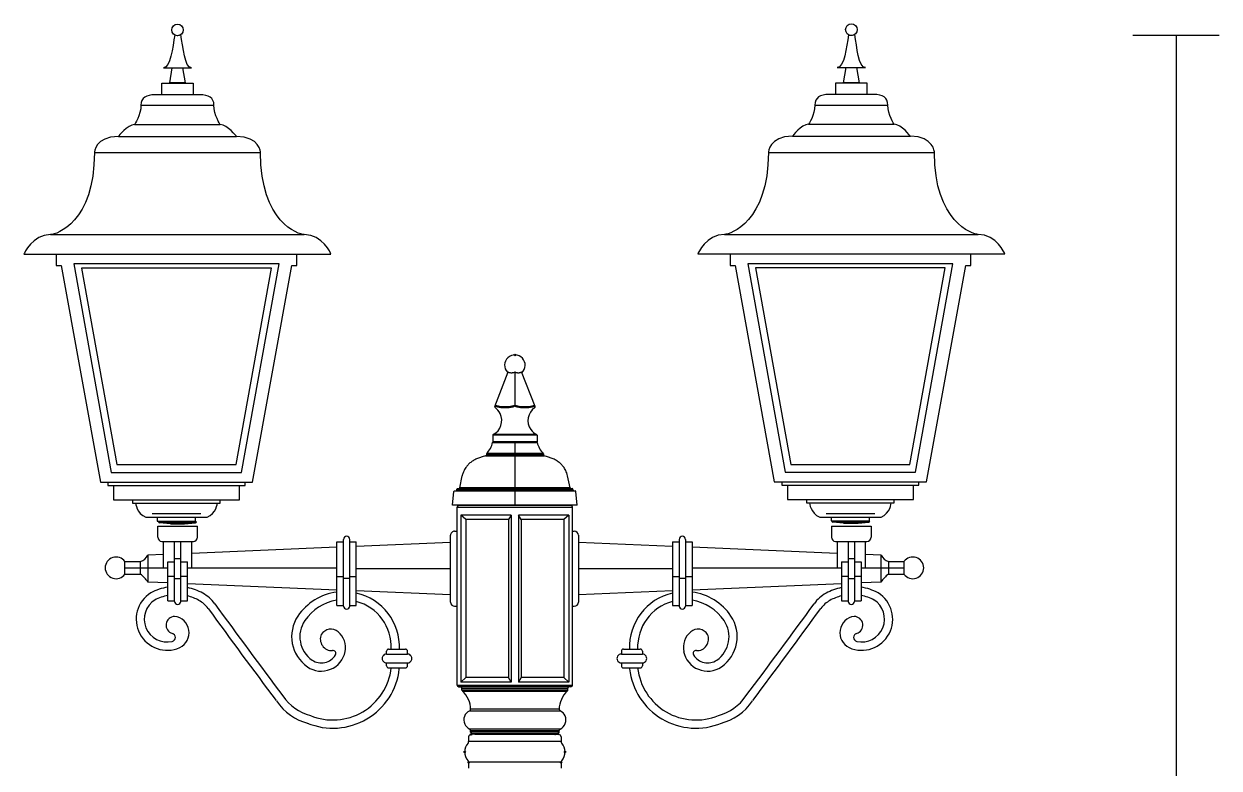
# Model space of a CAD drawing. Extents: x 0 to 144, y 0 to 403.
# Drawn here: x 0.2 to 136.5, y 318 to 402.8 of the extents above; entities that cross this region are included whole.
import ezdxf

# ---------------------------------------------------------------- set-up
doc = ezdxf.new("R2010")
doc.units = 0
doc.layers.add('LIVELLO_1', color=160, linetype='Continuous')

# ---------------------------------------------------------------- blocks, each defined once
blk = doc.blocks.new('AI9-BLK1')
at = {"layer": 'LIVELLO_1', "color": 7}
for p, q in [((54.86, 200.04), (64.68, 200.04)), ((59.78, 200.04), (59.77, 2.83)), ((-58.22, 192.04), (-49.9, 192.04)), ((18.6, 192.06), (26.92, 192.06)), ((-58.94, 189.83), (-49.18, 189.83)), ((17.89, 189.86), (27.64, 189.86)), ((-60.79, 188.47), (-47.34, 188.47)), ((16.04, 188.5), (29.49, 188.5)), ((-63.53, 186.63), (-44.59, 186.63)), ((13.3, 186.65), (32.23, 186.65)), ((-68.52, 177.28), (-39.6, 177.28)), ((8.3, 177.31), (37.22, 177.31)), ((-17.9, 157.67), (-16.36, 161.62)), ((-15.6, 161.62), (-15.6, 157.79)), ((-13.3, 157.67), (-14.83, 161.62)), ((-17.82, 157.64), (-17.79, 157.71)), ((-13.07, 154.4), (-18.12, 154.4)), ((-18.12, 154.4), (-18.12, 153.65)), ((-13.12, 154.48), (-18.07, 154.48)), ((-13.07, 154.4), (-13.07, 153.65)), ((-18.14, 153.58), (-13.06, 153.58)), ((-15.6, 153.65), (-18.04, 153.65)), ((-13.15, 153.65), (-15.6, 153.65)), ((-15.6, 153.65), (-15.6, 146.45)), ((-18.94, 152.07), (-19.33, 151.93)), ((-18.94, 152.07), (-12.26, 152.07)), ((-18.84, 152.27), (-18.85, 152.15)), ((-12.34, 152.15), (-18.85, 152.15)), ((-18.84, 152.27), (-12.35, 152.27)), ((-12.38, 152.33), (-18.82, 152.33)), ((-12.35, 152.27), (-12.34, 152.15)), ((-11.86, 151.93), (-12.26, 152.07)), ((-61.98, 149.06), (-46.36, 149.06)), ((-61.35, 148.68), (-46.99, 148.68)), ((-21.88, 148.41), (-21.61, 149.78)), ((-9.31, 148.41), (-9.59, 149.78)), ((14.85, 149.09), (30.46, 149.09)), ((15.47, 148.71), (29.83, 148.71)), ((-22.71, 146.45), (-22.56, 147.99)), ((-22.47, 148.07), (-8.73, 148.07)), ((-22.23, 148.15), (-22.22, 148.26)), ((-22.23, 148.15), (-8.97, 148.15)), ((-8.98, 148.26), (-22.22, 148.26)), ((-22.13, 148.34), (-9.07, 148.34)), ((-9.31, 148.41), (-21.88, 148.41)), ((-8.97, 148.15), (-8.98, 148.26)), ((-8.48, 146.45), (-8.64, 147.99)), ((-59.17, 147.05), (-49.18, 147.05)), ((-58.83, 146.67), (-49.52, 146.67)), ((-15.6, 146.45), (-22.71, 146.45)), ((-22.17, 125.93), (-22.17, 146.22)), ((-22.17, 146.22), (-9.02, 146.22)), ((-22.01, 146.4), (-21.45, 146.45)), ((-9.18, 146.4), (-22.01, 146.4)), ((-21.45, 146.45), (-9.74, 146.45)), ((-8.48, 146.45), (-15.6, 146.45)), ((-9.18, 146.4), (-9.74, 146.45)), ((-9.02, 125.93), (-9.02, 146.22)), ((17.66, 147.08), (27.65, 147.08)), ((17.99, 146.7), (27.31, 146.7)), ((-56.94, 145.48), (-51.4, 145.48)), ((-56.36, 145.05), (-51.99, 145.05)), ((-51.88, 144.55), (-56.24, 144.55)), ((-54.87, 144.31), (-56.12, 144.43)), ((-51.99, 144.43), (-56.12, 144.43)), ((-16.01, 145.31), (-21.76, 145.31)), ((-21.18, 144.81), (-21.76, 145.31)), ((-21.76, 145.31), (-21.76, 126.26)), ((-16.32, 144.81), (-21.18, 144.81)), ((-21.18, 144.81), (-21.18, 126.77)), ((-16.01, 145.31), (-16.32, 144.81)), ((-16.32, 144.81), (-16.32, 126.77)), ((-16.01, 145.31), (-16.01, 126.26)), ((-9.44, 145.31), (-15.18, 145.31)), ((-14.88, 144.81), (-15.18, 145.31)), ((-15.18, 145.31), (-15.18, 126.26)), ((-10.01, 144.81), (-14.88, 144.81)), ((-14.88, 144.81), (-14.88, 126.77)), ((-9.44, 145.31), (-10.01, 144.81)), ((-10.01, 144.81), (-10.01, 126.77)), ((-9.44, 145.31), (-9.44, 126.26)), ((19.89, 145.5), (25.42, 145.5)), ((20.47, 145.07), (24.84, 145.07)), ((24.88, 144.62), (20.52, 144.62)), ((21.88, 144.38), (20.63, 144.5)), ((24.77, 144.5), (20.63, 144.5)), ((-56.3, 144.05), (-51.79, 144.05)), ((-56.3, 142.78), (-56.3, 144.05)), ((-54.87, 144.31), (-54.27, 144.31)), ((-54.27, 144.31), (-54.06, 144.31)), ((-54.06, 144.31), (-53.84, 144.31)), ((-51.79, 142.78), (-51.79, 144.05)), ((-22.46, 143.47), (-22.27, 143.47)), ((-9.02, 143.47), (-8.83, 143.47)), ((20.5, 144.05), (20.5, 142.78)), ((20.5, 144.05), (25.01, 144.05)), ((21.88, 144.38), (22.49, 144.38)), ((22.49, 144.38), (22.7, 144.38)), ((22.7, 144.38), (22.91, 144.38)), ((25.01, 144.05), (25.01, 142.78)), ((-55.83, 142.31), (-52.25, 142.31)), ((-55.65, 139.29), (-55.65, 142.31)), ((-54.4, 135.47), (-54.4, 142.31)), ((-53.68, 135.47), (-53.68, 142.31)), ((-52.44, 139.29), (-52.44, 142.31)), ((-35.9, 134.98), (-35.9, 142.26)), ((-35.9, 142.26), (-35.14, 142.26)), ((-35.14, 134.93), (-35.14, 142.54)), ((-34.42, 134.93), (-34.42, 142.54)), ((-34.42, 142.26), (-33.67, 142.26)), ((-33.67, 134.98), (-33.67, 142.26)), ((-22.93, 142.19), (-33.67, 141.74)), ((-22.93, 135.38), (-22.93, 143)), ((-8.36, 143), (-8.36, 135.38)), ((2.38, 141.74), (-8.36, 142.19)), ((2.38, 142.26), (3.13, 142.26)), ((2.38, 142.26), (2.38, 134.98)), ((3.13, 142.54), (3.13, 134.93)), ((3.85, 142.54), (3.85, 134.93)), ((3.85, 142.26), (4.61, 142.26)), ((4.61, 142.26), (4.61, 134.98)), ((20.96, 142.31), (24.54, 142.31)), ((21.14, 142.31), (21.14, 139.29)), ((22.39, 142.31), (22.39, 135.47)), ((23.11, 142.31), (23.11, 135.47)), ((24.35, 142.31), (24.35, 139.29)), ((-55.65, 140.8), (-57.43, 140.73)), ((-57.43, 140.73), (-57.43, 137.67)), ((-54.4, 140.36), (-53.68, 140.36)), ((-35.9, 141.64), (-52.44, 140.94)), ((21.14, 140.94), (4.61, 141.64)), ((22.39, 140.36), (23.11, 140.36)), ((26.14, 140.73), (24.35, 140.8)), ((26.14, 137.67), (26.14, 140.73)), ((-60.06, 140), (-58.27, 140)), ((-60.06, 138.58), (-60.06, 140)), ((-60.06, 139.29), (-55.16, 139.29)), ((-58.27, 138.58), (-58.27, 140)), ((-55.16, 135.52), (-55.16, 139.98)), ((-55.16, 139.98), (-54.4, 139.98)), ((-53.68, 139.98), (-52.92, 139.98)), ((-52.92, 135.52), (-52.92, 139.98)), ((-52.92, 139.29), (-35.9, 139.29)), ((-33.67, 139.2), (-22.93, 139.2)), ((-8.36, 139.2), (2.38, 139.2)), ((4.61, 139.29), (21.63, 139.29)), ((21.63, 139.98), (22.39, 139.98)), ((21.63, 139.98), (21.63, 135.52)), ((23.11, 139.98), (23.87, 139.98)), ((23.87, 139.98), (23.87, 135.52)), ((23.87, 139.29), (28.76, 139.29)), ((26.98, 140), (26.98, 138.58)), ((26.98, 140), (28.76, 140)), ((28.76, 140), (28.76, 138.58)), ((-60.06, 138.58), (-58.27, 138.58)), ((-55.16, 137.57), (-57.43, 137.67)), ((-55.16, 138.33), (-54.4, 138.33)), ((-54.4, 138.08), (-53.68, 138.08)), ((-53.68, 138.33), (-52.92, 138.33)), ((-35.9, 138.32), (-35.14, 138.32)), ((-35.14, 138.1), (-34.42, 138.1)), ((-34.42, 138.32), (-33.67, 138.32)), ((2.38, 138.32), (3.13, 138.32)), ((3.13, 138.1), (3.85, 138.1)), ((3.85, 138.32), (4.61, 138.32)), ((21.63, 138.33), (22.39, 138.33)), ((22.39, 138.08), (23.11, 138.08)), ((23.11, 138.33), (23.87, 138.33)), ((26.14, 137.67), (23.87, 137.57)), ((26.98, 138.58), (28.76, 138.58)), ((-35.9, 136.75), (-52.92, 137.48)), ((-22.93, 136.2), (-33.67, 136.66)), ((2.38, 136.66), (-8.36, 136.2)), ((21.63, 137.48), (4.61, 136.75)), ((-55.16, 135.52), (-54.4, 135.52)), ((-53.68, 135.52), (-52.92, 135.52)), ((-35.9, 134.98), (-35.14, 134.98)), ((-34.42, 134.98), (-33.67, 134.98)), ((-22.46, 134.91), (-22.27, 134.91)), ((-9.02, 134.91), (-8.83, 134.91)), ((2.38, 134.98), (3.13, 134.98)), ((3.85, 134.98), (4.61, 134.98)), ((21.63, 135.52), (22.39, 135.52)), ((23.11, 135.52), (23.87, 135.52)), ((-30.23, 129.46), (-30.23, 129.79)), ((-30.23, 129.46), (-27.83, 129.46)), ((-30, 130.02), (-28.07, 130.02)), ((-27.83, 129.46), (-27.83, 129.79)), ((-3.46, 129.79), (-3.46, 129.46)), ((-3.46, 129.46), (-1.06, 129.46)), ((-3.23, 130.02), (-1.3, 130.02)), ((-1.06, 129.79), (-1.06, 129.46)), ((-30.23, 128.45), (-27.83, 128.45)), ((-30.23, 128.12), (-30.23, 128.45)), ((-27.83, 128.12), (-27.83, 128.45)), ((-3.46, 128.45), (-3.46, 128.12)), ((-3.46, 128.45), (-1.06, 128.45)), ((-1.06, 128.45), (-1.06, 128.12)), ((-30, 127.88), (-28.07, 127.88)), ((-21.18, 126.77), (-21.76, 126.26)), ((-16.32, 126.77), (-21.18, 126.77)), ((-16.01, 126.26), (-16.32, 126.77)), ((-14.88, 126.77), (-15.18, 126.26)), ((-10.01, 126.77), (-14.88, 126.77)), ((-9.44, 126.26), (-10.01, 126.77)), ((-3.23, 127.88), (-1.3, 127.88)), ((-22.17, 125.93), (-9.02, 125.93)), ((-22.01, 125.74), (-21.81, 125.74)), ((-9.18, 125.74), (-22.01, 125.74)), ((-16.01, 126.26), (-21.76, 126.26)), ((-21.63, 125.36), (-21.63, 125.56)), ((-21.63, 125.56), (-9.56, 125.56)), ((-9.56, 125.36), (-21.63, 125.36)), ((-9.44, 126.26), (-15.18, 126.26)), ((-9.56, 125.36), (-9.56, 125.56)), ((-9.18, 125.74), (-9.39, 125.74)), ((-21.57, 125.23), (-9.62, 125.23)), ((-20.75, 122.99), (-10.45, 122.99)), ((-10.55, 123.16), (-20.64, 123.16)), ((-20.87, 120.02), (-20.87, 119.49)), ((-10.45, 120.91), (-20.75, 120.91)), ((-20.64, 120.57), (-20.64, 120.75)), ((-20.64, 120.75), (-10.55, 120.75)), ((-10.55, 120.57), (-20.64, 120.57)), ((-20.1, 120.33), (-20.6, 120.29)), ((-20.48, 120.39), (-19.74, 120.33)), ((-20.48, 120.39), (-10.72, 120.39)), ((-11.09, 120.33), (-20.1, 120.33)), ((-11.45, 120.33), (-19.74, 120.33)), ((-10.72, 120.39), (-11.45, 120.33)), ((-11.09, 120.33), (-10.6, 120.29)), ((-10.55, 120.57), (-10.55, 120.75)), ((-10.33, 120.02), (-10.33, 119.49)), ((-10.33, 119.49), (-20.87, 119.49)), ((-10.33, 117.12), (-20.87, 117.12)), ((-20.87, 117.12), (-20.87, 116.46)), ((-10.33, 117.12), (-10.33, 116.46))]:
    blk.add_line(p, q, dxfattribs=at)
for points in [[(-53.18, 194.58), (-54.94, 194.58), (-54.65, 196.3), (-53.47, 196.3)], [(23.64, 194.6), (21.88, 194.6), (22.18, 196.32), (23.35, 196.32)], [(-65.86, 173.95), (-61.6, 150.16), (-46.75, 150.16), (-42.48, 173.95)], [(-64.99, 173.47), (-60.96, 151.07), (-47.38, 151.07), (-43.35, 173.47)], [(10.96, 173.97), (15.23, 150.18), (30.08, 150.18), (34.34, 173.97)], [(11.83, 173.5), (15.86, 151.09), (29.44, 151.09), (33.47, 173.5)]]:
    blk.add_lwpolyline(points, close=True, dxfattribs=at)
for points in [[(-55.84, 193.23), (-55.84, 194.54), (-54.09, 194.54), (-52.28, 194.54), (-52.28, 193.23)], [(20.98, 193.26), (20.98, 194.57), (22.74, 194.57), (24.54, 194.57), (24.54, 193.26)], [(-16.36, 161.62), (-16.32, 161.6), (-16.27, 161.58), (-16.23, 161.57), (-16.18, 161.56), (-16.13, 161.55), (-16.07, 161.54), (-16.02, 161.54), (-15.97, 161.54), (-15.92, 161.54), (-15.86, 161.55), (-15.81, 161.56), (-15.75, 161.57), (-15.7, 161.58), (-15.65, 161.6), (-15.6, 161.62)], [(-15.6, 161.62), (-15.55, 161.6), (-15.51, 161.59), (-15.47, 161.58), (-15.42, 161.56), (-15.38, 161.55), (-15.33, 161.55), (-15.29, 161.54), (-15.24, 161.54), (-15.2, 161.54), (-15.15, 161.54), (-15.11, 161.54), (-15.07, 161.55), (-15.03, 161.55), (-14.98, 161.56), (-14.94, 161.58), (-14.91, 161.59), (-14.87, 161.6), (-14.83, 161.62)], [(-17.83, 157.83), (-17.84, 157.82), (-17.84, 157.82), (-17.84, 157.81), (-17.84, 157.8), (-17.84, 157.79), (-17.84, 157.78), (-17.84, 157.77), (-17.83, 157.76), (-17.83, 157.75), (-17.82, 157.74), (-17.81, 157.74), (-17.81, 157.73), (-17.8, 157.72), (-17.79, 157.72), (-17.79, 157.71)], [(-17.83, 157.83), (-17.67, 157.79), (-17.52, 157.76), (-17.37, 157.73), (-17.23, 157.7), (-17.09, 157.69), (-16.95, 157.67), (-16.81, 157.67), (-16.68, 157.67), (-16.54, 157.67), (-16.4, 157.69), (-16.25, 157.7), (-16.1, 157.73), (-15.93, 157.76), (-15.77, 157.79), (-15.6, 157.83)], [(-17.79, 157.71), (-17.69, 157.69), (-17.59, 157.66), (-17.49, 157.64), (-17.39, 157.62), (-17.3, 157.61), (-17.2, 157.59), (-17.09, 157.58), (-16.99, 157.57), (-16.89, 157.56), (-16.78, 157.56), (-16.68, 157.56), (-16.57, 157.56), (-16.47, 157.57), (-16.36, 157.58), (-16.25, 157.59), (-16.14, 157.61), (-16.03, 157.62), (-15.92, 157.64), (-15.81, 157.66), (-15.71, 157.69), (-15.6, 157.71)], [(-15.6, 157.83), (-15.43, 157.79), (-15.26, 157.76), (-15.1, 157.73), (-14.94, 157.7), (-14.8, 157.69), (-14.65, 157.67), (-14.52, 157.67), (-14.38, 157.67), (-14.24, 157.67), (-14.1, 157.69), (-13.96, 157.7), (-13.82, 157.73), (-13.67, 157.76), (-13.52, 157.79), (-13.37, 157.83)], [(-15.6, 157.71), (-15.49, 157.69), (-15.38, 157.66), (-15.27, 157.64), (-15.16, 157.62), (-15.05, 157.61), (-14.94, 157.59), (-14.84, 157.58), (-14.73, 157.57), (-14.62, 157.56), (-14.52, 157.56), (-14.41, 157.56), (-14.31, 157.56), (-14.2, 157.57), (-14.1, 157.58), (-14, 157.59), (-13.9, 157.61), (-13.81, 157.62), (-13.7, 157.64), (-13.6, 157.66), (-13.51, 157.69), (-13.41, 157.71)], [(-13.37, 157.83), (-13.36, 157.82), (-13.36, 157.82), (-13.36, 157.81), (-13.36, 157.8), (-13.36, 157.79), (-13.36, 157.78), (-13.36, 157.77), (-13.37, 157.76), (-13.37, 157.75), (-13.37, 157.74), (-13.38, 157.74), (-13.39, 157.73), (-13.39, 157.72), (-13.4, 157.72), (-13.41, 157.71)], [(-13.4, 157.69), (-13.37, 157.64), (-13.36, 157.62), (-13.35, 157.59)], [(-53.84, 144.31), (-53.24, 144.31), (-51.99, 144.43)], [(22.91, 144.38), (23.52, 144.38), (24.77, 144.5)], [(-20.17, 120.33), (-15.6, 120.33), (-11.02, 120.33)]]:
    blk.add_lwpolyline(points, dxfattribs=at)
for centre, radius in [((-54.06, 200.62), 0.66), ((22.76, 200.65), 0.661), ((-21.32, 118.3), 0.0832)]:
    blk.add_circle(centre, radius, dxfattribs=at)
for centre, major_axis, ratio in [((-15.6, 163.56), (0.0027, -0.0849), 0.966054), ((-20.6, 120.29), (0.0839, 0), 0.985731), ((-11.02, 120.33), (-0.0011, -0.0849), 0.98673), ((-20.87, 117.12), (0.0849, 0), 0.973633), ((-10.33, 117.12), (0.0849, 0), 0.973633), ((-9.87, 118.3), (0.0837, 0), 0.987731)]:
    blk.add_ellipse(centre, major_axis=major_axis, ratio=ratio, dxfattribs=at)
for points, knots in [([(-55.67, 196.3), (-54.88, 196.3), (-54.6, 198.63), (-54.37, 200.04), (-54.28, 199.99), (-54.17, 199.96), (-54.06, 199.96), (-53.92, 199.96), (-53.78, 200.01), (-53.67, 200.09), (-53.43, 198.68), (-53.25, 196.3), (-52.45, 196.3), (-52.45, 196.3), (-55.67, 196.3), (-55.67, 196.3)], [0, 0, 0, 0, 1, 1, 1, 2, 2, 2, 3, 3, 3, 4, 4, 4, 5, 5, 5, 5]), ([(21.15, 196.32), (21.94, 196.32), (22.22, 198.65), (22.45, 200.07), (22.54, 200.01), (22.65, 199.98), (22.76, 199.98), (22.9, 199.98), (23.04, 200.03), (23.15, 200.11), (23.39, 198.7), (23.57, 196.32), (24.37, 196.32), (24.37, 196.32), (21.15, 196.32), (21.15, 196.32)], [0, 0, 0, 0, 1, 1, 1, 2, 2, 2, 3, 3, 3, 4, 4, 4, 5, 5, 5, 5]), ([(-54.06, 175.07), (-54.06, 175.07), (-71.56, 175.07), (-71.56, 175.07), (-71.56, 175.07), (-70.61, 177.28), (-68.52, 177.28), (-67.87, 177.28), (-63.53, 178.71), (-63.53, 186.63), (-63.53, 186.63), (-63.47, 188.47), (-60.79, 188.47), (-60.79, 188.47), (-59.77, 189.83), (-58.94, 189.83), (-58.94, 189.83), (-58.22, 190.91), (-58.22, 192.04), (-58.22, 192.88), (-57.62, 193.23), (-56.61, 193.23), (-56.61, 193.23), (-54.06, 193.23), (-54.06, 193.23), (-54.06, 193.23), (-51.51, 193.23), (-51.51, 193.23), (-50.51, 193.23), (-49.9, 192.88), (-49.9, 192.04), (-49.9, 190.91), (-49.18, 189.83), (-49.18, 189.83), (-48.35, 189.83), (-47.34, 188.47), (-47.34, 188.47), (-44.65, 188.47), (-44.59, 186.63), (-44.59, 186.63), (-44.59, 178.71), (-40.26, 177.28), (-39.6, 177.28), (-37.51, 177.28), (-36.56, 175.07), (-36.56, 175.07), (-36.56, 175.07), (-54.06, 175.07), (-54.06, 175.07)], [0, 0, 0, 0, 1, 1, 1, 2, 2, 2, 3, 3, 3, 4, 4, 4, 5, 5, 5, 6, 6, 6, 7, 7, 7, 8, 8, 8, 9, 9, 9, 10, 10, 10, 11, 11, 11, 12, 12, 12, 13, 13, 13, 14, 14, 14, 15, 15, 15, 16, 16, 16, 16]), ([(22.76, 175.1), (22.76, 175.1), (5.26, 175.1), (5.26, 175.1), (5.26, 175.1), (6.21, 177.31), (8.3, 177.31), (8.95, 177.31), (13.3, 178.74), (13.3, 186.65), (13.3, 186.65), (13.35, 188.5), (16.04, 188.5), (16.04, 188.5), (17.05, 189.86), (17.89, 189.86), (17.89, 189.86), (18.6, 190.93), (18.6, 192.06), (18.6, 192.9), (19.21, 193.26), (20.21, 193.26), (20.21, 193.26), (22.76, 193.26), (22.76, 193.26), (22.76, 193.26), (25.31, 193.26), (25.31, 193.26), (26.32, 193.26), (26.92, 192.9), (26.92, 192.06), (26.92, 190.93), (27.64, 189.86), (27.64, 189.86), (28.47, 189.86), (29.49, 188.5), (29.49, 188.5), (32.17, 188.5), (32.23, 186.65), (32.23, 186.65), (32.23, 178.74), (36.57, 177.31), (37.22, 177.31), (39.31, 177.31), (40.26, 175.1), (40.26, 175.1), (40.26, 175.1), (22.76, 175.1), (22.76, 175.1)], [0, 0, 0, 0, 1, 1, 1, 2, 2, 2, 3, 3, 3, 4, 4, 4, 5, 5, 5, 6, 6, 6, 7, 7, 7, 8, 8, 8, 9, 9, 9, 10, 10, 10, 11, 11, 11, 12, 12, 12, 13, 13, 13, 14, 14, 14, 15, 15, 15, 16, 16, 16, 16]), ([(-67.9, 175), (-67.9, 175), (-67.9, 173.75), (-67.9, 173.75), (-67.9, 173.75), (-67.32, 173.75), (-67.32, 173.75), (-67.32, 173.75), (-62.85, 149.06), (-62.85, 149.06), (-62.85, 149.06), (-61.98, 149.06), (-61.98, 149.06), (-61.98, 149.06), (-61.98, 148.68), (-61.98, 148.68), (-61.98, 148.68), (-61.35, 148.68), (-61.35, 148.68), (-61.35, 148.68), (-61.35, 147.05), (-61.35, 147.05), (-61.35, 147.05), (-59.17, 147.05), (-59.17, 147.05), (-59.17, 147.05), (-59.17, 146.67), (-59.17, 146.67), (-59.17, 146.67), (-58.83, 146.67), (-58.83, 146.67), (-58.83, 146.67), (-58.73, 145.48), (-57.66, 145.05), (-57.66, 145.05), (-56.36, 145.05), (-56.36, 145.05), (-56.36, 145.05), (-56.36, 144.62), (-56.36, 144.62), (-56.36, 144.62), (-55.82, 144.62), (-55.82, 144.62)], [0, 0, 0, 0, 1, 1, 1, 2, 2, 2, 3, 3, 3, 4, 4, 4, 5, 5, 5, 6, 6, 6, 7, 7, 7, 8, 8, 8, 9, 9, 9, 10, 10, 10, 11, 11, 11, 12, 12, 12, 13, 13, 13, 14, 14, 14, 14]), ([(-55.82, 144.62), (-55.82, 144.62), (-52.52, 144.62), (-52.52, 144.62), (-52.52, 144.62), (-51.99, 144.62), (-51.99, 144.62), (-51.99, 144.62), (-51.99, 145.05), (-51.99, 145.05), (-51.99, 145.05), (-50.68, 145.05), (-50.68, 145.05), (-49.61, 145.48), (-49.52, 146.67), (-49.52, 146.67), (-49.52, 146.67), (-49.18, 146.67), (-49.18, 146.67), (-49.18, 146.67), (-49.18, 147.05), (-49.18, 147.05), (-49.18, 147.05), (-46.99, 147.05), (-46.99, 147.05), (-46.99, 147.05), (-46.99, 148.68), (-46.99, 148.68), (-46.99, 148.68), (-46.36, 148.68), (-46.36, 148.68), (-46.36, 148.68), (-46.36, 149.06), (-46.36, 149.06), (-46.36, 149.06), (-45.49, 149.06), (-45.49, 149.06), (-45.49, 149.06), (-41.03, 173.75), (-41.03, 173.75), (-41.03, 173.75), (-40.44, 173.75), (-40.44, 173.75), (-40.44, 173.75), (-40.44, 175), (-40.44, 175)], [0, 0, 0, 0, 1, 1, 1, 2, 2, 2, 3, 3, 3, 4, 4, 4, 5, 5, 5, 6, 6, 6, 7, 7, 7, 8, 8, 8, 9, 9, 9, 10, 10, 10, 11, 11, 11, 12, 12, 12, 13, 13, 13, 14, 14, 14, 15, 15, 15, 15]), ([(8.93, 175.02), (8.93, 175.02), (8.93, 173.78), (8.93, 173.78), (8.93, 173.78), (9.51, 173.78), (9.51, 173.78), (9.51, 173.78), (13.97, 149.09), (13.97, 149.09), (13.97, 149.09), (14.85, 149.09), (14.85, 149.09), (14.85, 149.09), (14.85, 148.71), (14.85, 148.71), (14.85, 148.71), (15.47, 148.71), (15.47, 148.71), (15.47, 148.71), (15.47, 147.08), (15.47, 147.08), (15.47, 147.08), (17.66, 147.08), (17.66, 147.08), (17.66, 147.08), (17.66, 146.7), (17.66, 146.7), (17.66, 146.7), (17.99, 146.7), (17.99, 146.7), (17.99, 146.7), (18.09, 145.5), (19.16, 145.07), (19.16, 145.07), (20.47, 145.07), (20.47, 145.07), (20.47, 145.07), (20.47, 144.65), (20.47, 144.65), (20.47, 144.65), (21, 144.65), (21, 144.65)], [0, 0, 0, 0, 1, 1, 1, 2, 2, 2, 3, 3, 3, 4, 4, 4, 5, 5, 5, 6, 6, 6, 7, 7, 7, 8, 8, 8, 9, 9, 9, 10, 10, 10, 11, 11, 11, 12, 12, 12, 13, 13, 13, 14, 14, 14, 14]), ([(21, 144.65), (21, 144.65), (24.3, 144.65), (24.3, 144.65), (24.3, 144.65), (24.84, 144.65), (24.84, 144.65), (24.84, 144.65), (24.84, 145.07), (24.84, 145.07), (24.84, 145.07), (26.15, 145.07), (26.15, 145.07), (27.21, 145.5), (27.31, 146.7), (27.31, 146.7), (27.31, 146.7), (27.65, 146.7), (27.65, 146.7), (27.65, 146.7), (27.65, 147.08), (27.65, 147.08), (27.65, 147.08), (29.83, 147.08), (29.83, 147.08), (29.83, 147.08), (29.83, 148.71), (29.83, 148.71), (29.83, 148.71), (30.46, 148.71), (30.46, 148.71), (30.46, 148.71), (30.46, 149.09), (30.46, 149.09), (30.46, 149.09), (31.33, 149.09), (31.33, 149.09), (31.33, 149.09), (35.8, 173.78), (35.8, 173.78), (35.8, 173.78), (36.38, 173.78), (36.38, 173.78), (36.38, 173.78), (36.38, 175.02), (36.38, 175.02)], [0, 0, 0, 0, 1, 1, 1, 2, 2, 2, 3, 3, 3, 4, 4, 4, 5, 5, 5, 6, 6, 6, 7, 7, 7, 8, 8, 8, 9, 9, 9, 10, 10, 10, 11, 11, 11, 12, 12, 12, 13, 13, 13, 14, 14, 14, 15, 15, 15, 15]), ([(-14.8, 161.54), (-14.33, 161.97), (-14.3, 162.72), (-14.74, 163.19), (-15.18, 163.66), (-15.92, 163.69), (-16.4, 163.25), (-16.87, 162.81), (-16.89, 162.07), (-16.45, 161.59), (-16.44, 161.57), (-16.41, 161.56), (-16.4, 161.54)], [0, 0, 0, 0, 1, 1, 1, 2, 2, 2, 3, 3, 3, 4, 4, 4, 4]), ([(-18.07, 154.48), (-17.19, 154.93), (-16.84, 156.02), (-17.29, 156.9), (-17.42, 157.17), (-17.62, 157.39), (-17.86, 157.56)], [0, 0, 0, 0, 1, 1, 1, 2, 2, 2, 2]), ([(-13.33, 157.56), (-14.15, 156.99), (-14.35, 155.87), (-13.78, 155.05), (-13.61, 154.81), (-13.39, 154.61), (-13.12, 154.48)], [0, 0, 0, 0, 1, 1, 1, 2, 2, 2, 2]), ([(-19.33, 151.93), (-19.4, 151.91), (-19.46, 151.89), (-19.53, 151.87), (-19.61, 151.85), (-19.68, 151.83), (-19.75, 151.8), (-19.82, 151.78), (-19.89, 151.75), (-19.96, 151.72), (-20.03, 151.68), (-20.1, 151.65), (-20.17, 151.61), (-20.24, 151.58), (-20.3, 151.54), (-20.37, 151.5), (-20.43, 151.46), (-20.49, 151.42), (-20.55, 151.38), (-20.6, 151.34), (-20.66, 151.29), (-20.72, 151.25), (-20.77, 151.2), (-20.82, 151.16), (-20.87, 151.11), (-20.91, 151.06), (-20.96, 151.01), (-21, 150.97), (-21.04, 150.92), (-21.08, 150.87), (-21.12, 150.82), (-21.18, 150.75), (-21.22, 150.68), (-21.26, 150.61), (-21.31, 150.54), (-21.35, 150.47), (-21.39, 150.4), (-21.44, 150.3), (-21.48, 150.21), (-21.51, 150.11), (-21.55, 150), (-21.58, 149.89), (-21.61, 149.78)], [0, 0, 0, 0, 1, 1, 1, 2, 2, 2, 3, 3, 3, 4, 4, 4, 5, 5, 5, 6, 6, 6, 7, 7, 7, 8, 8, 8, 9, 9, 9, 10, 10, 10, 11, 11, 11, 12, 12, 12, 13, 13, 13, 14, 14, 14, 14]), ([(-9.59, 149.78), (-9.62, 149.89), (-9.64, 150), (-9.68, 150.11), (-9.71, 150.21), (-9.76, 150.3), (-9.8, 150.4), (-9.84, 150.47), (-9.88, 150.54), (-9.93, 150.61), (-9.97, 150.68), (-10.02, 150.75), (-10.07, 150.82), (-10.11, 150.87), (-10.15, 150.92), (-10.19, 150.97), (-10.24, 151.01), (-10.28, 151.06), (-10.33, 151.11), (-10.37, 151.16), (-10.42, 151.2), (-10.48, 151.25), (-10.53, 151.29), (-10.59, 151.34), (-10.65, 151.38), (-10.71, 151.42), (-10.77, 151.46), (-10.83, 151.5), (-10.89, 151.54), (-10.96, 151.58), (-11.02, 151.61), (-11.09, 151.65), (-11.16, 151.68), (-11.23, 151.72), (-11.3, 151.75), (-11.37, 151.78), (-11.45, 151.8), (-11.52, 151.83), (-11.59, 151.85), (-11.66, 151.87), (-11.73, 151.89), (-11.8, 151.91), (-11.86, 151.93)], [0, 0, 0, 0, 1, 1, 1, 2, 2, 2, 3, 3, 3, 4, 4, 4, 5, 5, 5, 6, 6, 6, 7, 7, 7, 8, 8, 8, 9, 9, 9, 10, 10, 10, 11, 11, 11, 12, 12, 12, 13, 13, 13, 14, 14, 14, 14]), ([(-54.27, 144.31), (-54.27, 144.31), (-54.27, 144.31), (-54.27, 144.31), (-54.27, 144.31), (-54.27, 144.31), (-54.27, 144.31), (-54.27, 144.31), (-54.27, 144.31), (-54.27, 144.31)], [0, 0, 0, 0, 1, 1, 1, 2, 2, 2, 3, 3, 3, 3]), ([(-54.05, 144.31), (-54.05, 144.31), (-54.05, 144.31), (-54.06, 144.31), (-54.06, 144.31), (-54.06, 144.31), (-54.06, 144.31), (-54.05, 144.31), (-54.05, 144.31), (-54.05, 144.31)], [0, 0, 0, 0, 1, 1, 1, 2, 2, 2, 3, 3, 3, 3]), ([(-22.46, 143.47), (-22.58, 143.47), (-22.7, 143.42), (-22.79, 143.33), (-22.88, 143.24), (-22.93, 143.13), (-22.93, 143)], [0, 0, 0, 0, 1, 1, 1, 2, 2, 2, 2]), ([(22.49, 144.38), (22.49, 144.38), (22.49, 144.38), (22.49, 144.38), (22.49, 144.38), (22.49, 144.38), (22.49, 144.38), (22.49, 144.38), (22.49, 144.38), (22.49, 144.38), (22.49, 144.38), (22.49, 144.38), (22.49, 144.38)], [0, 0, 0, 0, 1, 1, 1, 2, 2, 2, 3, 3, 3, 4, 4, 4, 4]), ([(22.7, 144.38), (22.7, 144.38), (22.7, 144.38), (22.7, 144.38), (22.7, 144.38), (22.7, 144.38), (22.7, 144.38), (22.7, 144.38), (22.7, 144.38), (22.7, 144.38), (22.7, 144.38), (22.7, 144.38), (22.7, 144.38)], [0, 0, 0, 0, 1, 1, 1, 2, 2, 2, 3, 3, 3, 4, 4, 4, 4]), ([(-34.42, 142.54), (-34.42, 142.73), (-34.58, 142.9), (-34.78, 142.9), (-34.98, 142.9), (-35.14, 142.73), (-35.14, 142.54)], [0, 0, 0, 0, 1, 1, 1, 2, 2, 2, 2]), ([(3.85, 142.54), (3.85, 142.73), (3.69, 142.9), (3.49, 142.9), (3.29, 142.9), (3.13, 142.73), (3.13, 142.54)], [0, 0, 0, 0, 1, 1, 1, 2, 2, 2, 2]), ([(-60.06, 140), (-60.36, 140.44), (-60.92, 140.63), (-61.44, 140.46), (-61.95, 140.3), (-62.3, 139.82), (-62.3, 139.29), (-62.3, 138.75), (-61.95, 138.27), (-61.44, 138.11), (-60.92, 137.95), (-60.36, 138.14), (-60.06, 138.58)], [0, 0, 0, 0, 1, 1, 1, 2, 2, 2, 3, 3, 3, 4, 4, 4, 4]), ([(28.76, 138.58), (29.07, 138.14), (29.64, 137.95), (30.15, 138.11), (30.66, 138.27), (31.01, 138.75), (31.01, 139.29), (31.01, 139.82), (30.66, 140.3), (30.15, 140.46), (29.64, 140.63), (29.07, 140.44), (28.76, 140)], [0, 0, 0, 0, 1, 1, 1, 2, 2, 2, 3, 3, 3, 4, 4, 4, 4]), ([(-57.09, 136.44), (-58.67, 135.46), (-59.22, 133.42), (-58.36, 131.78), (-57.49, 130.14), (-55.5, 129.44), (-53.8, 130.19)], [0, 0, 0, 0, 1, 1, 1, 2, 2, 2, 2]), ([(22.51, 130.19), (24.21, 129.44), (26.2, 130.14), (27.07, 131.78), (27.93, 133.42), (27.38, 135.46), (25.8, 136.44)], [0, 0, 0, 0, 1, 1, 1, 2, 2, 2, 2]), ([(-56.6, 135.64), (-57.68, 134.98), (-58.13, 133.63), (-57.65, 132.46), (-57.17, 131.28), (-55.9, 130.62), (-54.66, 130.91)], [0, 0, 0, 0, 1, 1, 1, 2, 2, 2, 2]), ([(-54.4, 135.47), (-54.4, 135.27), (-54.24, 135.11), (-54.04, 135.11), (-53.84, 135.11), (-53.68, 135.27), (-53.68, 135.47)], [0, 0, 0, 0, 1, 1, 1, 2, 2, 2, 2]), ([(-49.81, 135.19), (-47.24, 131.67), (-44.65, 128.16), (-42.04, 124.68), (-41.3, 123.58), (-40.18, 122.79), (-38.9, 122.45)], [0, 0, 0, 0, 1, 1, 1, 2, 2, 2, 2]), ([(-35.14, 134.93), (-35.14, 134.73), (-34.98, 134.57), (-34.78, 134.57), (-34.58, 134.57), (-34.42, 134.73), (-34.42, 134.93)], [0, 0, 0, 0, 1, 1, 1, 2, 2, 2, 2]), ([(-1.6, 127.88), (-1.37, 125.79), (-0.16, 123.94), (1.65, 122.87), (3.46, 121.8), (5.67, 121.65), (7.61, 122.45), (8.89, 122.79), (10, 123.58), (10.74, 124.68), (13.36, 128.16), (15.95, 131.67), (18.52, 135.19)], [0, 0, 0, 0, 1, 1, 1, 2, 2, 2, 3, 3, 3, 4, 4, 4, 4]), ([(3.13, 134.93), (3.13, 134.73), (3.29, 134.57), (3.49, 134.57), (3.69, 134.57), (3.85, 134.73), (3.85, 134.93)], [0, 0, 0, 0, 1, 1, 1, 2, 2, 2, 2]), ([(22.39, 135.47), (22.39, 135.27), (22.55, 135.11), (22.75, 135.11), (22.95, 135.11), (23.11, 135.27), (23.11, 135.47)], [0, 0, 0, 0, 1, 1, 1, 2, 2, 2, 2]), ([(23.38, 130.91), (24.61, 130.62), (25.87, 131.28), (26.35, 132.46), (26.83, 133.63), (26.39, 134.98), (25.31, 135.64)], [0, 0, 0, 0, 1, 1, 1, 2, 2, 2, 2]), ([(-54.38, 133.76), (-54.87, 133.74), (-55.28, 133.38), (-55.35, 132.9), (-55.41, 132.41), (-55.11, 131.95), (-54.64, 131.81)], [0, 0, 0, 0, 1, 1, 1, 2, 2, 2, 2]), ([(-53.8, 130.19), (-53.05, 130.55), (-52.63, 131.37), (-52.76, 132.19), (-52.9, 133.01), (-53.55, 133.65), (-54.38, 133.76)], [0, 0, 0, 0, 1, 1, 1, 2, 2, 2, 2]), ([(23.09, 133.76), (22.26, 133.65), (21.6, 133.01), (21.47, 132.19), (21.34, 131.37), (21.75, 130.55), (22.51, 130.19)], [0, 0, 0, 0, 1, 1, 1, 2, 2, 2, 2]), ([(23.35, 131.81), (23.82, 131.95), (24.12, 132.41), (24.05, 132.9), (23.99, 133.38), (23.58, 133.74), (23.09, 133.76)], [0, 0, 0, 0, 1, 1, 1, 2, 2, 2, 2]), ([(-35.74, 131.99), (-36.02, 132.23), (-36.4, 132.33), (-36.76, 132.28), (-37.13, 132.22), (-37.46, 132.02), (-37.66, 131.7)], [0, 0, 0, 0, 1, 1, 1, 2, 2, 2, 2]), ([(5.09, 129.85), (5.55, 129.83), (5.99, 130.04), (6.25, 130.42), (6.51, 130.8), (6.55, 131.29), (6.37, 131.7), (6.16, 132.02), (5.84, 132.22), (5.47, 132.28), (5.1, 132.33), (4.73, 132.23), (4.45, 131.99)], [0, 0, 0, 0, 1, 1, 1, 2, 2, 2, 3, 3, 3, 4, 4, 4, 4]), ([(-54.66, 130.91), (-54.46, 130.95), (-54.31, 131.14), (-54.3, 131.35), (-54.3, 131.56), (-54.44, 131.75), (-54.64, 131.81)], [0, 0, 0, 0, 1, 1, 1, 2, 2, 2, 2]), ([(-37.66, 131.7), (-37.85, 131.29), (-37.8, 130.8), (-37.54, 130.42), (-37.28, 130.04), (-36.84, 129.83), (-36.39, 129.85)], [0, 0, 0, 0, 1, 1, 1, 2, 2, 2, 2]), ([(23.35, 131.81), (23.15, 131.75), (23.01, 131.56), (23.01, 131.35), (23.02, 131.14), (23.17, 130.95), (23.38, 130.91)], [0, 0, 0, 0, 1, 1, 1, 2, 2, 2, 2]), ([(-39.25, 128.01), (-38.48, 127.47), (-37.49, 127.36), (-36.62, 127.72), (-35.75, 128.07), (-35.12, 128.84), (-34.94, 129.76)], [0, 0, 0, 0, 1, 1, 1, 2, 2, 2, 2]), ([(-36.06, 129.36), (-35.98, 129.47), (-35.98, 129.61), (-36.05, 129.72), (-36.13, 129.83), (-36.26, 129.89), (-36.39, 129.85)], [0, 0, 0, 0, 1, 1, 1, 2, 2, 2, 2]), ([(-30.23, 129.46), (-30.41, 129.46), (-30.57, 129.36), (-30.66, 129.21), (-30.76, 129.05), (-30.76, 128.86), (-30.66, 128.7), (-30.57, 128.55), (-30.41, 128.45), (-30.23, 128.45)], [0, 0, 0, 0, 1, 1, 1, 2, 2, 2, 3, 3, 3, 3]), ([(-30, 130.02), (-30.06, 130.02), (-30.12, 130), (-30.16, 129.96), (-30.2, 129.91), (-30.23, 129.85), (-30.23, 129.79)], [0, 0, 0, 0, 1, 1, 1, 2, 2, 2, 2]), ([(-27.83, 128.45), (-27.65, 128.45), (-27.49, 128.55), (-27.4, 128.7), (-27.31, 128.86), (-27.31, 129.05), (-27.4, 129.21), (-27.49, 129.36), (-27.65, 129.46), (-27.83, 129.46)], [0, 0, 0, 0, 1, 1, 1, 2, 2, 2, 3, 3, 3, 3]), ([(-3.46, 129.46), (-3.64, 129.46), (-3.81, 129.36), (-3.89, 129.21), (-3.98, 129.05), (-3.98, 128.86), (-3.89, 128.7), (-3.81, 128.55), (-3.64, 128.45), (-3.46, 128.45)], [0, 0, 0, 0, 1, 1, 1, 2, 2, 2, 3, 3, 3, 3]), ([(-1.06, 128.45), (-0.88, 128.45), (-0.72, 128.55), (-0.63, 128.7), (-0.53, 128.86), (-0.53, 129.05), (-0.63, 129.21), (-0.72, 129.36), (-0.88, 129.46), (-1.06, 129.46)], [0, 0, 0, 0, 1, 1, 1, 2, 2, 2, 3, 3, 3, 3]), ([(3.64, 129.76), (3.82, 128.84), (4.45, 128.07), (5.32, 127.72), (6.2, 127.36), (7.18, 127.47), (7.95, 128.01)], [0, 0, 0, 0, 1, 1, 1, 2, 2, 2, 2]), ([(5.09, 129.85), (4.96, 129.89), (4.83, 129.83), (4.76, 129.72), (4.69, 129.61), (4.69, 129.47), (4.77, 129.36)], [0, 0, 0, 0, 1, 1, 1, 2, 2, 2, 2]), ([(-38.71, 128.77), (-38.29, 128.48), (-37.77, 128.38), (-37.26, 128.49), (-36.76, 128.6), (-36.32, 128.92), (-36.06, 129.36)], [0, 0, 0, 0, 1, 1, 1, 2, 2, 2, 2]), ([(4.77, 129.36), (5.03, 128.92), (5.47, 128.6), (5.97, 128.49), (6.47, 128.38), (7, 128.48), (7.42, 128.77)], [0, 0, 0, 0, 1, 1, 1, 2, 2, 2, 2]), ([(-39.26, 121.59), (-37.04, 120.67), (-34.53, 120.85), (-32.47, 122.07), (-30.41, 123.28), (-29.03, 125.4), (-28.77, 127.78)], [0, 0, 0, 0, 1, 1, 1, 2, 2, 2, 2]), ([(-38.9, 122.45), (-36.96, 121.65), (-34.75, 121.8), (-32.94, 122.87), (-31.13, 123.94), (-29.93, 125.79), (-29.69, 127.88)], [0, 0, 0, 0, 1, 1, 1, 2, 2, 2, 2]), ([(-2.52, 127.78), (-2.26, 125.4), (-0.89, 123.28), (1.17, 122.07), (3.24, 120.85), (5.75, 120.67), (7.97, 121.59)], [0, 0, 0, 0, 1, 1, 1, 2, 2, 2, 2]), ([(-20.75, 122.99), (-21.32, 122.73), (-21.57, 122.06), (-21.32, 121.48), (-21.2, 121.23), (-21, 121.03), (-20.75, 120.91)], [0, 0, 0, 0, 1, 1, 1, 2, 2, 2, 2]), ([(-10.45, 120.91), (-9.87, 121.17), (-9.62, 121.84), (-9.87, 122.42), (-9.99, 122.67), (-10.19, 122.87), (-10.45, 122.99)], [0, 0, 0, 0, 1, 1, 1, 2, 2, 2, 2])]:
    blk.add_open_spline(points, degree=3, knots=knots, dxfattribs=at)
for points in [[(-17.9, 157.67), (-17.91, 157.63), (-17.9, 157.58), (-17.86, 157.56)], [(-13.33, 157.56), (-13.3, 157.58), (-13.28, 157.63), (-13.3, 157.67)], [(-18.07, 154.48), (-18.1, 154.46), (-18.12, 154.43), (-18.12, 154.4)], [(-13.07, 154.4), (-13.07, 154.43), (-13.09, 154.46), (-13.12, 154.48)], [(-18.82, 152.33), (-18.48, 152.68), (-18.24, 153.11), (-18.14, 153.58)], [(-18.04, 153.65), (-18.09, 153.65), (-18.12, 153.63), (-18.14, 153.58)], [(-13.06, 153.58), (-13.07, 153.63), (-13.11, 153.65), (-13.15, 153.65)], [(-13.06, 153.58), (-12.95, 153.11), (-12.71, 152.68), (-12.38, 152.33)], [(-18.94, 152.07), (-18.89, 152.07), (-18.86, 152.1), (-18.85, 152.15)], [(-12.34, 152.15), (-12.34, 152.1), (-12.3, 152.07), (-12.26, 152.07)], [(-22.47, 148.07), (-22.51, 148.07), (-22.55, 148.03), (-22.56, 147.99)], [(-22.32, 148.07), (-22.27, 148.07), (-22.23, 148.11), (-22.23, 148.15)], [(-22.13, 148.34), (-22.17, 148.34), (-22.21, 148.3), (-22.22, 148.26)], [(-21.97, 148.34), (-21.93, 148.34), (-21.89, 148.37), (-21.88, 148.41)], [(-9.31, 148.41), (-9.3, 148.37), (-9.26, 148.34), (-9.22, 148.34)], [(-8.98, 148.26), (-8.98, 148.3), (-9.02, 148.34), (-9.07, 148.34)], [(-8.97, 148.15), (-8.96, 148.11), (-8.92, 148.07), (-8.88, 148.07)], [(-8.64, 147.99), (-8.64, 148.03), (-8.68, 148.07), (-8.73, 148.07)], [(-22.01, 146.4), (-22.1, 146.39), (-22.17, 146.31), (-22.17, 146.22)], [(-9.02, 146.22), (-9.02, 146.31), (-9.09, 146.39), (-9.18, 146.4)], [(-56.24, 144.55), (-56.23, 144.48), (-56.18, 144.44), (-56.12, 144.43)], [(-51.99, 144.43), (-51.93, 144.44), (-51.89, 144.48), (-51.88, 144.55)], [(20.52, 144.62), (20.53, 144.56), (20.57, 144.51), (20.63, 144.5)], [(24.77, 144.5), (24.83, 144.51), (24.87, 144.56), (24.88, 144.62)], [(-8.36, 143), (-8.36, 143.26), (-8.57, 143.47), (-8.83, 143.47)], [(-56.3, 142.78), (-56.3, 142.52), (-56.09, 142.31), (-55.83, 142.31)], [(-52.25, 142.31), (-52, 142.31), (-51.79, 142.52), (-51.79, 142.78)], [(20.5, 142.78), (20.5, 142.52), (20.7, 142.31), (20.96, 142.31)], [(24.54, 142.31), (24.8, 142.31), (25.01, 142.52), (25.01, 142.78)], [(-58.27, 140), (-57.93, 140.14), (-57.63, 140.4), (-57.43, 140.73)], [(26.14, 140.73), (26.34, 140.4), (26.63, 140.14), (26.98, 140)], [(-57.43, 137.67), (-57.67, 138.01), (-57.95, 138.32), (-58.27, 138.58)], [(26.98, 138.58), (26.66, 138.32), (26.37, 138.01), (26.14, 137.67)], [(-55.16, 137.09), (-55.83, 136.98), (-56.49, 136.76), (-57.09, 136.44)], [(-51.16, 136.39), (-51.71, 136.7), (-52.31, 136.92), (-52.92, 137.04)], [(-49.81, 135.19), (-50.17, 135.69), (-50.63, 136.1), (-51.16, 136.39)], [(-35.9, 136.53), (-37.7, 136.3), (-39.31, 135.3), (-40.33, 133.79)], [(-28.76, 129.99), (-28.63, 133.03), (-30.69, 135.74), (-33.67, 136.42)], [(2.38, 136.42), (-0.6, 135.74), (-2.66, 133.03), (-2.53, 129.99)], [(9.03, 133.79), (8.02, 135.3), (6.41, 136.3), (4.61, 136.53)], [(19.87, 136.39), (19.34, 136.1), (18.87, 135.69), (18.52, 135.19)], [(21.63, 137.04), (21.01, 136.92), (20.42, 136.7), (19.87, 136.39)], [(25.8, 136.44), (25.2, 136.76), (24.55, 136.98), (23.87, 137.09)], [(-55.16, 136.14), (-55.68, 136.04), (-56.18, 135.86), (-56.65, 135.61)], [(-51.61, 135.58), (-52.02, 135.81), (-52.46, 135.98), (-52.92, 136.09)], [(-50.56, 134.65), (-50.84, 135.03), (-51.2, 135.35), (-51.61, 135.58)], [(-35.9, 135.59), (-37.39, 135.36), (-38.71, 134.52), (-39.55, 133.27)], [(-29.69, 130.02), (-29.58, 132.54), (-31.23, 134.8), (-33.67, 135.46)], [(-22.93, 135.38), (-22.93, 135.12), (-22.72, 134.91), (-22.46, 134.91)], [(-8.83, 134.91), (-8.57, 134.91), (-8.36, 135.12), (-8.36, 135.38)], [(2.38, 135.46), (-0.06, 134.8), (-1.71, 132.54), (-1.6, 130.02)], [(8.26, 133.27), (7.42, 134.52), (6.1, 135.36), (4.61, 135.59)], [(20.32, 135.58), (19.91, 135.35), (19.55, 135.03), (19.27, 134.65)], [(21.63, 136.09), (21.18, 135.98), (20.73, 135.81), (20.32, 135.58)], [(25.36, 135.61), (24.89, 135.86), (24.39, 136.04), (23.87, 136.14)], [(-50.56, 134.65), (-48, 131.13), (-45.42, 127.64), (-42.81, 124.16)], [(-40.33, 133.79), (-41.61, 131.9), (-41.12, 129.32), (-39.25, 128.01)], [(7.95, 128.01), (9.83, 129.32), (10.31, 131.9), (9.03, 133.79)], [(11.52, 124.16), (14.13, 127.64), (16.71, 131.13), (19.27, 134.65)], [(-39.55, 133.27), (-40.55, 131.8), (-40.17, 129.79), (-38.71, 128.77)], [(7.42, 128.77), (8.89, 129.79), (9.26, 131.8), (8.26, 133.27)], [(-34.94, 129.73), (-34.77, 130.57), (-35.08, 131.44), (-35.74, 131.99)], [(4.45, 131.99), (3.79, 131.44), (3.48, 130.57), (3.65, 129.73)], [(-27.83, 129.79), (-27.83, 129.92), (-27.94, 130.02), (-28.07, 130.02)], [(-3.23, 130.02), (-3.36, 130.02), (-3.46, 129.92), (-3.46, 129.79)], [(-1.06, 129.79), (-1.06, 129.92), (-1.17, 130.02), (-1.3, 130.02)], [(-30.23, 128.12), (-30.23, 127.99), (-30.12, 127.88), (-30, 127.88)], [(-28.07, 127.88), (-27.94, 127.88), (-27.83, 127.99), (-27.83, 128.12)], [(-3.46, 128.12), (-3.46, 127.99), (-3.36, 127.88), (-3.23, 127.88)], [(-1.3, 127.88), (-1.17, 127.88), (-1.06, 127.99), (-1.06, 128.12)], [(-22.17, 125.93), (-22.17, 125.83), (-22.1, 125.75), (-22, 125.74)], [(-21.63, 125.56), (-21.63, 125.65), (-21.71, 125.73), (-21.81, 125.74)], [(-21.63, 125.36), (-21.63, 125.31), (-21.61, 125.26), (-21.57, 125.23)], [(-9.62, 125.23), (-9.58, 125.26), (-9.56, 125.31), (-9.56, 125.36)], [(-9.39, 125.74), (-9.49, 125.73), (-9.56, 125.65), (-9.56, 125.56)], [(-9.2, 125.74), (-9.1, 125.75), (-9.02, 125.83), (-9.02, 125.93)], [(-42.78, 124.12), (-41.91, 122.84), (-40.62, 121.93), (-39.13, 121.55)], [(-20.64, 123.16), (-20.65, 123.95), (-20.99, 124.7), (-21.57, 125.23)], [(-9.62, 125.23), (-10.2, 124.7), (-10.54, 123.95), (-10.55, 123.16)], [(7.84, 121.55), (9.33, 121.93), (10.62, 122.84), (11.49, 124.12)], [(-20.75, 122.99), (-20.68, 123.02), (-20.64, 123.09), (-20.64, 123.16)], [(-10.55, 123.16), (-10.56, 123.09), (-10.51, 123.02), (-10.45, 122.99)], [(-20.6, 120.29), (-20.74, 120.29), (-20.87, 120.16), (-20.87, 120.02)], [(-20.64, 120.75), (-20.64, 120.82), (-20.68, 120.88), (-20.75, 120.91)], [(-20.64, 120.57), (-20.64, 120.48), (-20.57, 120.4), (-20.48, 120.39)], [(-10.72, 120.39), (-10.63, 120.4), (-10.55, 120.48), (-10.55, 120.57)], [(-10.33, 120.02), (-10.33, 120.16), (-10.45, 120.29), (-10.6, 120.29)], [(-10.45, 120.91), (-10.51, 120.88), (-10.55, 120.82), (-10.55, 120.75)], [(-20.93, 119.31), (-21.45, 118.74), (-21.45, 117.87), (-20.93, 117.29)], [(-20.93, 119.31), (-20.89, 119.36), (-20.87, 119.42), (-20.87, 119.49)], [(-10.33, 119.49), (-10.33, 119.42), (-10.3, 119.36), (-10.26, 119.31)], [(-10.26, 117.29), (-9.74, 117.87), (-9.74, 118.74), (-10.26, 119.31)], [(-20.87, 117.12), (-20.87, 117.18), (-20.89, 117.25), (-20.93, 117.29)], [(-10.26, 117.29), (-10.3, 117.25), (-10.33, 117.18), (-10.33, 117.12)]]:
    blk.add_open_spline(points, degree=3, dxfattribs=at)

msp = doc.modelspace()

# ---------------------------------------------------------------- block references
at = {"layer": 'LIVELLO_1', "color": 7}
msp.add_blockref('AI9-BLK1', (71.811293, 201.502774), dxfattribs=at)

doc.saveas('drawing.dxf')
